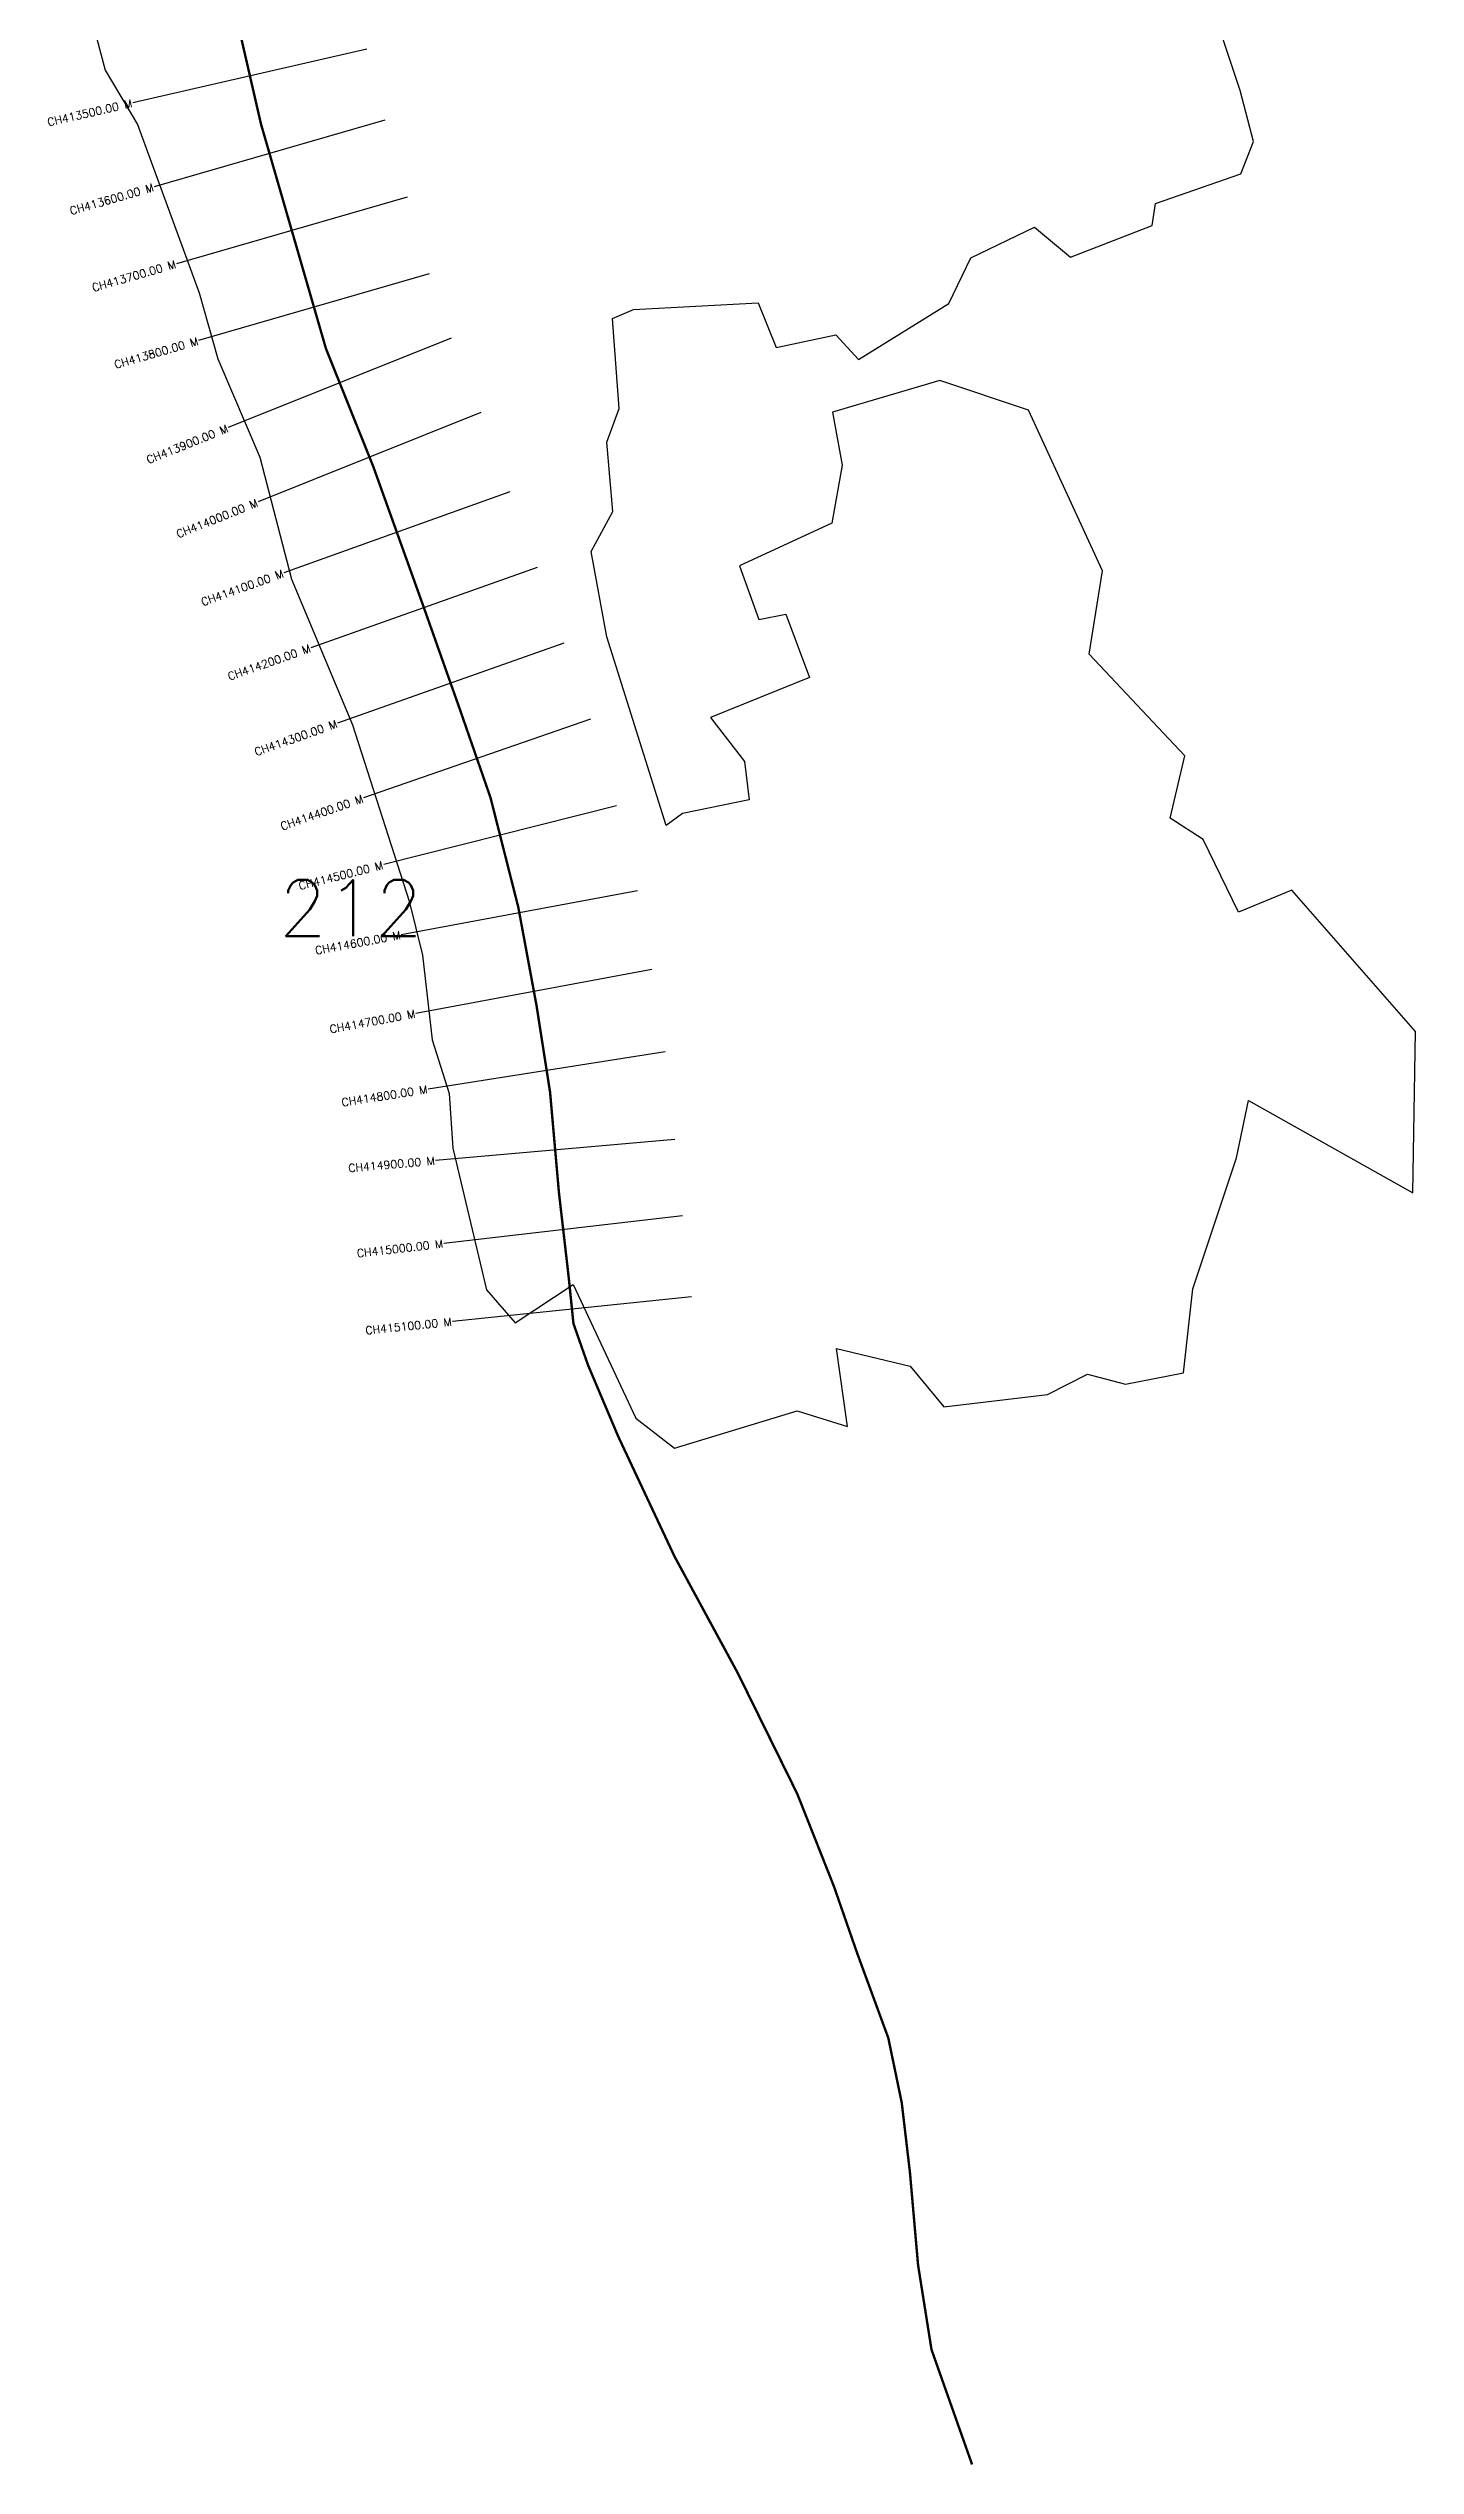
# Model space of a CAD drawing. Header units: metres. Extents: x 305069 to 308340, y 1933132 to 1939156.
# Drawn here: x 306631 to 308340, y 1933132 to 1936153 of the extents above; entities that cross this region are included whole.
import ezdxf
from ezdxf.enums import TextEntityAlignment as Align

# ---------------------------------------------------------------- set-up
doc = ezdxf.new("R2010")
doc.units = ezdxf.units.M
for name, color, linetype in [('CS', 134, 'Continuous'), ('CSMark', 6, 'Continuous'), ('NATURALLY PROTECTED', 3, 'Continuous')]:
    doc.layers.add(name, color=color, linetype=linetype)
doc.styles.get("Standard").update_dxf_attribs({"font": 'simplex.shx'})

msp = doc.modelspace()

# ---------------------------------------------------------------- linework, layer by layer
at = {"color": 6, "flags": 128}
msp.add_lwpolyline([(306669.6, 1936248.3), (306702.4, 1936125.5), (306742.7, 1936057.7), (306819.6, 1935847), (306842.9, 1935764.6), (306895.6, 1935641.6), (306935.1, 1935489.2), (307011.2, 1935307.1), (307082.3, 1935087.1), (307098.9, 1935019.6), (307111, 1934913.7), (307132.2, 1934846.6), (307136.6, 1934778.3), (307178.9, 1934601.3), (307214.4, 1934559.9), (307287, 1934607.9), (307365.4, 1934441), (307413.6, 1934403.3), (307566.9, 1934450), (307629.9, 1934430.4), (307616.1, 1934528.1), (307708.2, 1934505.9), (307750.2, 1934455), (307879.9, 1934470.5), (307929.6, 1934496), (307977.1, 1934483.2), (308049.7, 1934497.7), (308061.3, 1934602.4), (308115.8, 1934766.3), (308130.7, 1934837.8), (308336.2, 1934722.3), (308339.7, 1934924), (308184.9, 1935100.7), (308118.4, 1935073), (308074.3, 1935163.8), (308033.2, 1935190.7), (308051.4, 1935268.6), (307931.8, 1935395.7), (307948.3, 1935499.7), (307856.1, 1935700.6), (307745.3, 1935737.8), (307610.9, 1935698.1), (307623.2, 1935631.8), (307610.2, 1935559.3), (307494.7, 1935506), (307518.9, 1935438.9), (307552.6, 1935445.4), (307582.5, 1935366.6), (307458.7, 1935316.4), (307501, 1935261.4), (307507.1, 1935213.6), (307423.6, 1935196.3), (307403.2, 1935181.7), (307328.9, 1935417.1), (307309.7, 1935524), (307336.4, 1935573.8), (307329, 1935660.7), (307344.3, 1935702.8), (307336.2, 1935814.9), (307362.4, 1935826.4), (307518.3, 1935834.7), (307540.5, 1935778.9), (307615.2, 1935794.6), (307643.7, 1935763.9), (307756.6, 1935834), (307784, 1935890.9), (307863.3, 1935929.1), (307908.3, 1935891.9), (308010.6, 1935931.2), (308014.6, 1935958.6), (308121.1, 1935995.8), (308137.3, 1936036.3), (308120.5, 1936100.2), (308075.5, 1936235.3)], dxfattribs=at)
at = {"layer": 'CS'}
for p, q in [((307029.3, 1936151.8), (306736.9, 1936084.6)), ((307051.6, 1936063), (306763.5, 1935979.6)), ((307079.4, 1935966.9), (306791.2, 1935883.6)), ((307107.2, 1935870.8), (306819, 1935787.5)), ((307134.5, 1935790.5), (306856.1, 1935678.7)), ((307171.7, 1935697.7), (306893.4, 1935585.9)), ((307208, 1935598.5), (306925.6, 1935497.2)), ((307241.9, 1935503.8), (306959.1, 1935403.7)), ((307275.3, 1935409.5), (306992.5, 1935309.4)), ((307308.6, 1935314.2), (307025.1, 1935215.9)), ((307341.1, 1935206.2), (307050.3, 1935132.6)), ((307367.3, 1935099.7), (307072.3, 1935045)), ((307385.5, 1935001.4), (307090.5, 1934946.7)), ((307402.1, 1934898.5), (307105.7, 1934852.2)), ((307414, 1934789), (307115.1, 1934762.8)), ((307423.6, 1934693.6), (307125.5, 1934659.2)), ((307434.7, 1934592.4), (307136.3, 1934561.6))]:
    msp.add_line(p, q, dxfattribs=at)
at = {"layer": 'NATURALLY PROTECTED', "const_width": 3, "flags": 128}
msp.add_lwpolyline([(306837.9, 1936315), (306897, 1936057.9), (306978.2, 1935777.2), (307037.2, 1935630.2), (307100.4, 1935454), (307145.1, 1935327.7), (307183.8, 1935216.1), (307218.5, 1935079.2), (307241.3, 1934956.2), (307258.2, 1934848), (307269.2, 1934723.2), (307281.5, 1934616.4), (307287.4, 1934559), (307305.7, 1934506.9), (307343.5, 1934417.6), (307413.7, 1934268), (307492.6, 1934122.5), (307567, 1933971.5), (307613, 1933855.4), (307641.7, 1933772.8), (307680.8, 1933666.3), (307697.6, 1933585.4), (307707.8, 1933498.7), (307718, 1933382.5), (307734.8, 1933276.8), (307785.5, 1933133.3)], dxfattribs=at)

# ---------------------------------------------------------------- texts
at = {"insert": (306919.1, 1935113.4), "char_height": 70, "attachment_point": 1}
msp.add_mtext_dynamic_manual_height_columns('212', width=95.172, gutter_width=1, heights=[0], dxfattribs=at)
at = {"layer": 'CSMark'}
for s, rotation, p in [('CH413500.00 M', 12.9457, (306735.9, 1936084.4)), ('CH413600.00 M', 16.1324, (306762.5, 1935979.3)), ('CH413700.00 M', 16.1324, (306790.3, 1935883.3)), ('CH413800.00 M', 16.1324, (306818.1, 1935787.2)), ('CH413900.00 M', 21.8914, (306855.2, 1935678.3)), ('CH414000.00 M', 21.8914, (306892.4, 1935585.5)), ('CH414100.00 M', 19.7313, (306924.6, 1935496.9)), ('CH414200.00 M', 19.4789, (306958.2, 1935403.4)), ('CH414300.00 M', 19.4789, (306991.5, 1935309.1)), ('CH414400.00 M', 19.1445, (307024.2, 1935215.5)), ('CH414500.00 M', 14.2136, (307049.3, 1935132.3)), ('CH414600.00 M', 10.4978, (307071.3, 1935044.8)), ('CH414700.00 M', 10.4978, (307089.5, 1934946.5)), ('CH414800.00 M', 8.8736, (307104.8, 1934852)), ('CH414900.00 M', 5.0088, (307114.1, 1934762.7)), ('CH415000.00 M', 6.5828, (307124.5, 1934659.1)), ('CH415100.00 M', 5.8939, (307135.3, 1934561.5))]:
    msp.add_text(s, height=10, rotation=rotation, dxfattribs=at).set_placement(p, align=Align.MIDDLE_RIGHT)

doc.saveas('drawing.dxf')
